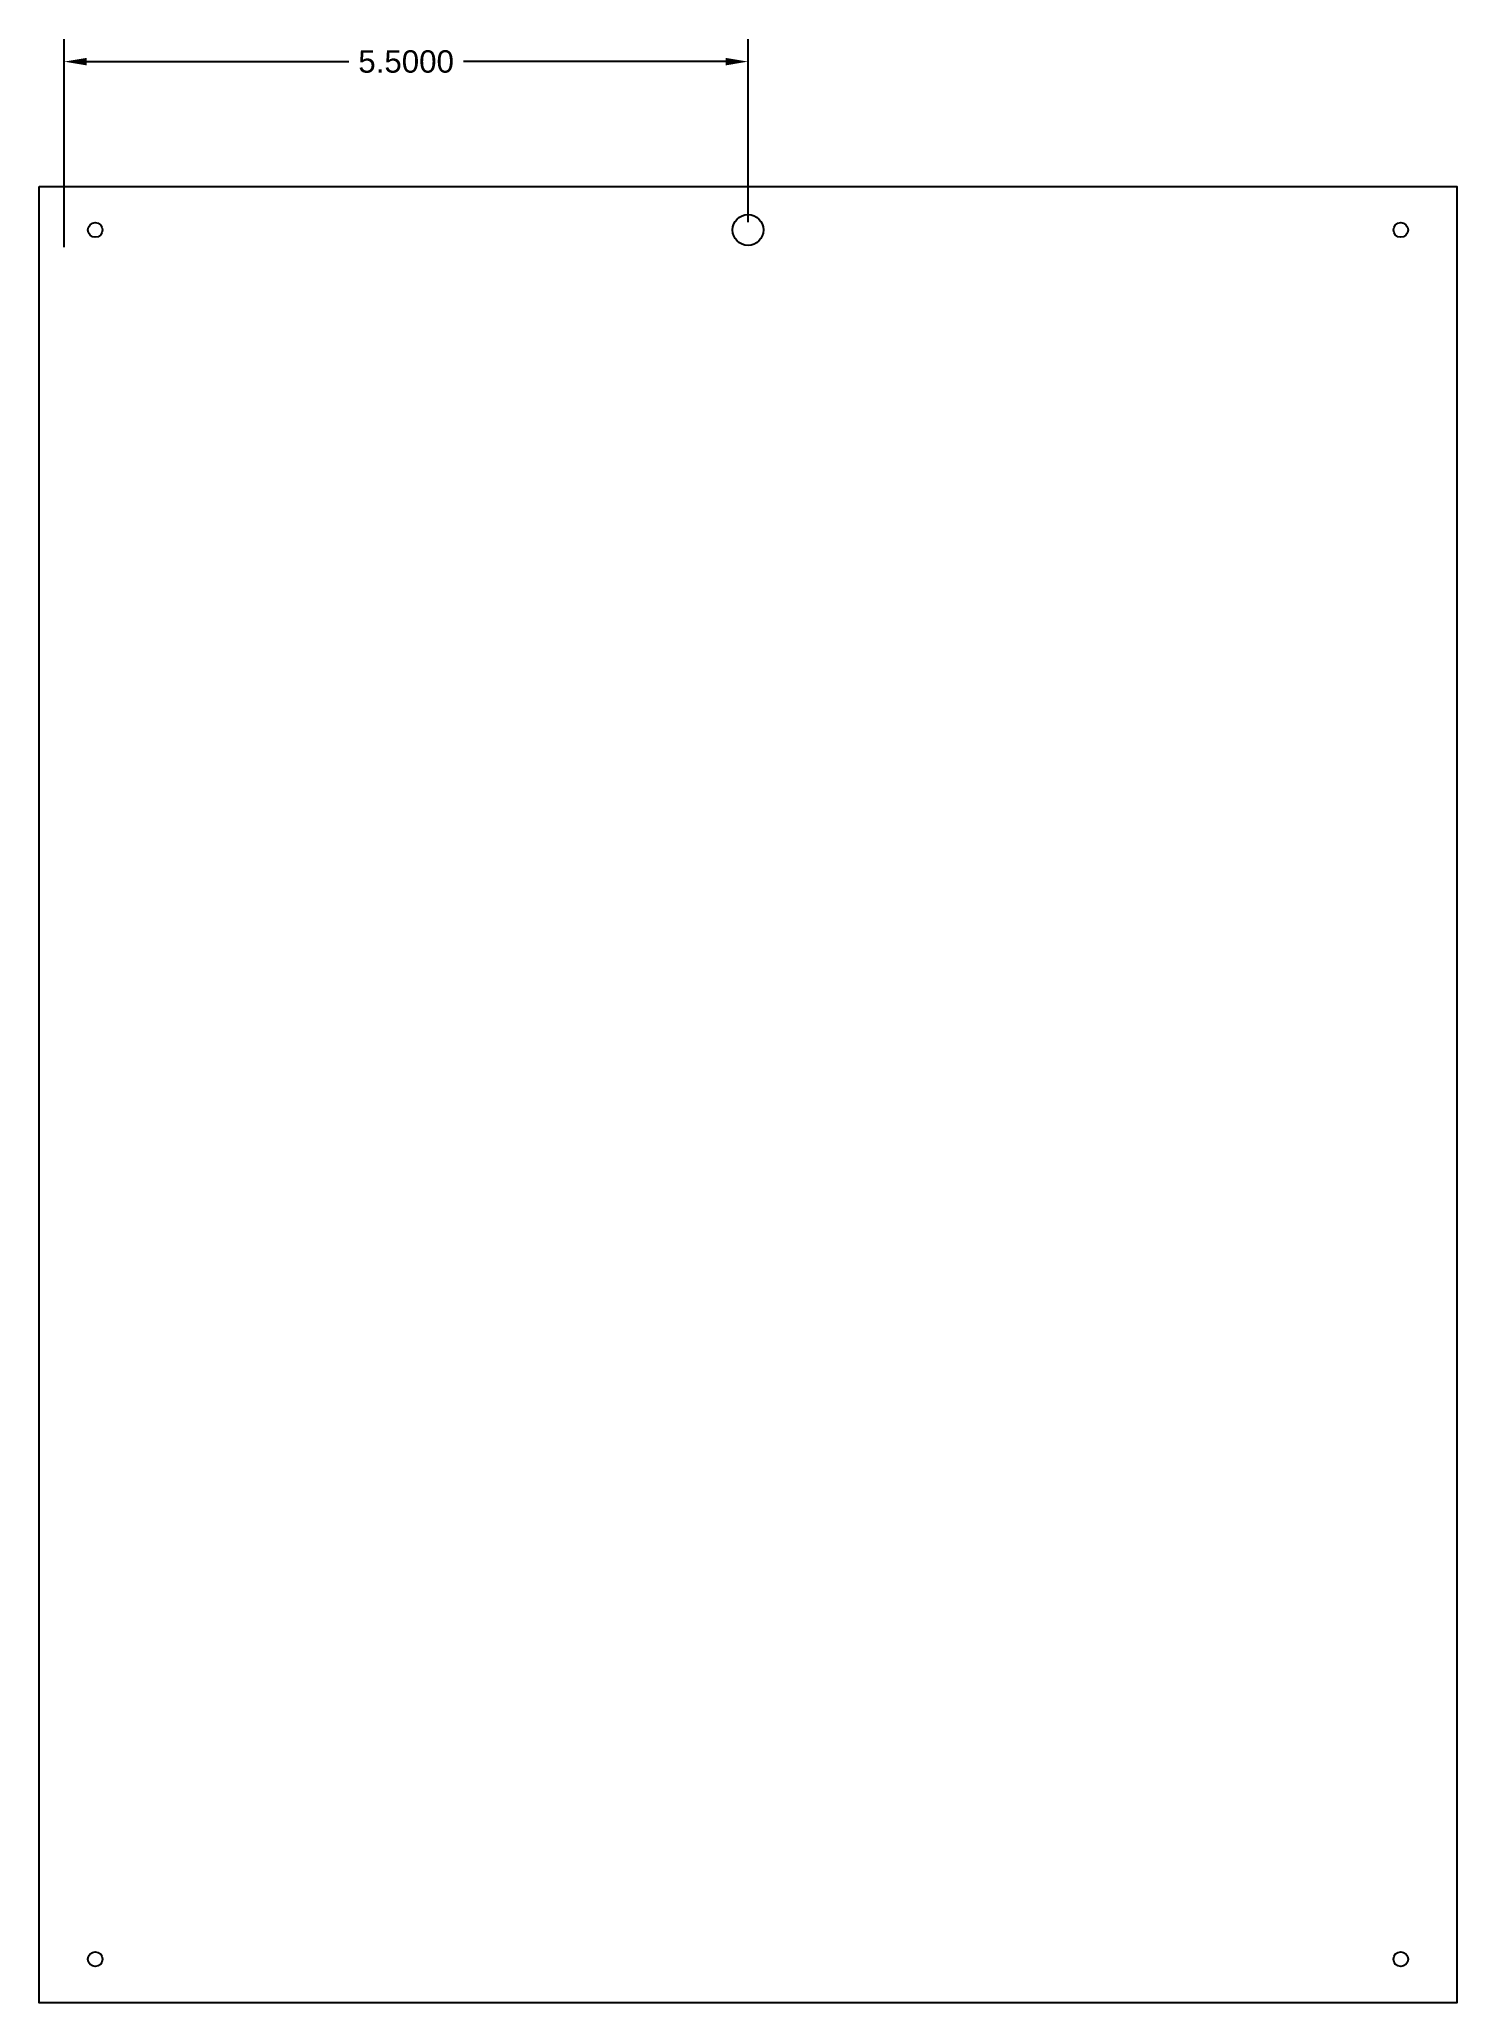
# Model space of a CAD drawing. Header units: inches. Extents: x 3.5 to 14.9, y 11.4 to 27.2.
import ezdxf

# ---------------------------------------------------------------- set-up
doc = ezdxf.new("R2010")
doc.units = ezdxf.units.IN
doc.header["$MEASUREMENT"] = 0
doc.layers.get('0').update_dxf_attribs({"color": 1})
doc.layers.add('dimensions', color=4, linetype='Continuous')
doc.styles.get("Standard").update_dxf_attribs({"font": 'Arial Regular.ttf'})
doc.dimstyles.get("Standard").update_dxf_attribs({"dimtxt": 0.18, "dimasz": 0.18, "dimexe": 0.18, "dimexo": 0.0625, "dimgap": 0.09, "dimtad": 0, "dimtih": 1, "dimtoh": 1, "dimdec": 4, "dimzin": 0, "dimdsep": 46, "dimtxsty": 'Standard', "dimcen": 0.09, "dimadec": 0, "dimazin": 0, "dimtfac": 1, "dimtdec": 4, "dimtofl": 0, "dimtmove": 0, "dimatfit": 3, "dimfxl": 1, "dimtolj": 1, "dimtzin": 0, "dimarcsym": 0})

# ---------------------------------------------------------------- blocks, each defined once
blk = doc.blocks.new('*D24')
at = {"layer": 'Defpoints', "color": 0, "transparency": 16777216}
for p in [(3.674, 27.003), (9.174, 25.65), (3.674, 25.45)]:
    blk.add_point(p, dxfattribs=at)
at = {"layer": 'dimensions', "color": 0, "lineweight": -2, "transparency": 16777216}
for p, q in [((3.674, 25.512), (3.674, 27.183)), ((9.174, 25.712), (9.174, 27.183)), ((3.854, 27.003), (5.962, 27.003)), ((8.994, 27.003), (6.886, 27.003))]:
    blk.add_line(p, q, dxfattribs=at)
at = {"layer": 'dimensions', "color": 0, "transparency": 16777216}
for points in [[(3.854, 27.033), (3.854, 26.973), (3.674, 27.003)], [(8.994, 27.033), (8.994, 26.973), (9.174, 27.003)]]:
    blk.add_solid(points, dxfattribs=at)
at = {"layer": 'dimensions', "color": 0, "transparency": 16777216, "insert": (6.424, 27.003), "char_height": 0.18, "attachment_point": 5}
blk.add_mtext('\\A1;5.5000', dxfattribs=at)

msp = doc.modelspace()

# ---------------------------------------------------------------- linework, layer by layer
msp.add_lwpolyline([(3.47349, 25.99979), (14.87349, 25.99979), (14.8736, 11.39979), (3.4736, 11.39979)], close=True)
for centre, radius in [((9.17357, 25.64975), 0.12402), ((3.92359, 25.64975), 0.0591), ((14.42363, 25.64975), 0.0591), ((3.92359, 11.74981), 0.0591), ((14.42359, 11.74981), 0.0591)]:
    msp.add_circle(centre, radius)

# ---------------------------------------------------------------- dimensions: what is measured, and where the dimension line sits
at = {"layer": 'dimensions'}
dim = msp.add_linear_dim(base=(3.6736, 27.00273), p1=(9.17357, 25.64975), p2=(3.6736, 25.44975), dimstyle='Standard', dxfattribs=at)
dim.commit()
dim.dimension.update_dxf_attribs({"geometry": '*D24', "text_midpoint": (6.42358, 27.00273)})

doc.saveas('drawing.dxf')
